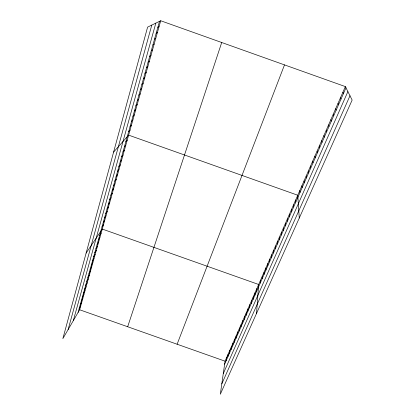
<?xml version="1.0" encoding="UTF-8"?>
<svg xmlns="http://www.w3.org/2000/svg" width="415" height="415" viewBox="0 0 415 415"><rect width="100%" height="100%" fill="white"/><g stroke="black" fill="none" stroke-linecap="round" stroke-linejoin="round"><path stroke-width="0.62" d="M281.37 234.978L281.375 232.633M279.373 239.517L279.399 237.141M277.396 244.02L277.438 241.613M275.436 248.486L275.498 246.054M273.49 252.917L273.568 250.458M271.56 257.316L271.654 254.826M269.646 261.678L269.75 259.162M267.748 266.005L267.867 263.463M265.859 270.3L265.999 267.732M263.992 274.564L264.142 271.97M262.135 278.792L262.301 276.172M260.288 282.988L260.47 280.343M256.543 313.413L258.659 284.483L102.282 229.07L86.128 253.067M256.646 291.283L256.859 288.591M254.846 295.387L255.069 292.674M253.062 299.459L253.295 296.72M251.288 303.495L251.537 300.735M249.524 307.505L249.788 304.724M247.776 311.489L248.056 308.682M246.043 315.436L246.334 312.614M244.321 319.358L244.622 316.515M242.614 323.249L242.925 320.385M240.918 327.113L241.245 324.229M239.232 330.947L239.569 328.042M237.562 334.755L237.914 331.834M235.902 338.536L236.265 335.595M234.252 342.287L234.631 339.325M232.618 346.011L233.002 343.034M230.994 349.71L231.394 346.712M229.381 353.383L229.791 350.369M227.783 357.03L228.198 353.995M226.196 360.651L226.621 357.6M345.363 86.595L225.055 361.175L220.318 394.25L352.148 100.046L345.363 86.595L160.709 20.75L147.6 27.125L62.852 338.63L79.649 309.772L160.709 20.75M68.122 329.567L151.781 25.092M73.299 320.676L155.822 23.126M78.087 312.448L159.516 21.331M127.675 326.75L221.714 42.506M177.117 344.227L284.498 64.89M224.614 364.245L345.98 87.814M223.265 373.676L347.889 91.606M221.807 383.865L349.985 95.756M79.146 308.661L80.702 306.005M80.214 304.854L81.765 302.213M81.288 301.015L82.834 298.395M82.367 297.15L83.913 294.551M83.457 293.255L85.002 290.682M84.556 289.333L86.097 286.781M85.661 285.38L87.197 282.848M86.771 281.401L88.307 278.89M87.892 277.396L89.422 274.906M89.023 273.355L90.553 270.891M90.159 269.288L91.684 266.845M91.305 265.19L92.825 262.773M92.462 261.061L93.977 258.67M93.624 256.901L95.139 254.535M94.796 252.714L96.306 250.37M95.979 248.492L97.484 246.173M97.167 244.238L98.671 241.945M98.365 239.953L99.865 237.686M99.574 235.632L101.068 233.391M102.017 226.896L103.501 224.712M103.252 222.476L104.736 220.318M104.502 218.025L105.975 215.893M105.758 213.533L107.226 211.437M107.018 209.015L108.486 206.945M108.294 204.455L109.757 202.416M109.581 199.859L111.033 197.851M110.872 195.232L112.325 193.255M112.18 190.563L113.627 188.618M113.497 185.863L114.934 183.949M114.82 181.122L116.257 179.239M116.159 176.339L117.585 174.497M117.507 171.525L118.929 169.709M118.866 166.669L120.283 164.89M120.236 161.772L121.642 160.029M121.616 156.834L123.016 155.132M123.006 151.859L124.401 150.189M124.412 146.843L125.802 145.214M125.823 141.785L127.208 140.192M113.596 152.103L128.629 135.129L297.763 195.237L299.272 218.051M128.66 131.638L130.03 130.123M130.087 126.554L131.446 125.076M131.519 121.424L132.873 119.987M132.966 116.252L134.315 114.856M134.424 111.038L135.762 109.685M135.892 105.784L137.225 104.471M137.375 100.482L138.698 99.211M138.869 95.139L140.187 93.909M140.379 89.744L141.686 88.566M141.899 84.312L143.201 83.176M143.434 78.829L144.726 77.74M144.98 73.299L146.262 72.257M146.542 67.723L147.813 66.727M148.114 62.1L149.374 61.15M149.701 56.424L150.951 55.527M151.299 50.703L152.544 49.857M152.917 44.929L154.147 44.135M154.546 39.109L155.765 38.367M156.185 33.231L157.399 32.546M157.845 27.307L159.044 26.674M79.649 309.772L225.055 361.175M342.899 92.218L343.485 93.489M340.456 97.795L341.016 99.118M338.033 103.325L338.573 104.689M335.631 108.803L336.145 110.219M333.25 114.239L333.738 115.697M330.89 119.624L331.352 121.128M328.55 124.967L328.991 126.513M326.232 130.263L326.647 131.856M323.928 135.513L324.323 137.147M321.646 140.721L322.014 142.397M319.384 145.883L319.732 147.6M317.143 151.003L317.465 152.762M314.918 156.082L315.218 157.876M312.708 161.119L312.988 162.955M310.524 166.109L310.783 167.987M308.35 171.063L308.589 172.977M306.197 175.981L306.415 177.926M304.065 180.852L304.262 182.839M301.944 185.687L302.125 187.704M299.843 190.48L300.004 192.534M295.656 200.046L295.776 202.167M293.566 204.813L293.664 206.971M291.491 209.544L291.574 211.733M289.437 214.233L289.499 216.459M287.398 218.892L287.439 221.143M285.375 223.509L285.401 225.796M283.367 228.089L283.378 230.403"/></g></svg>
